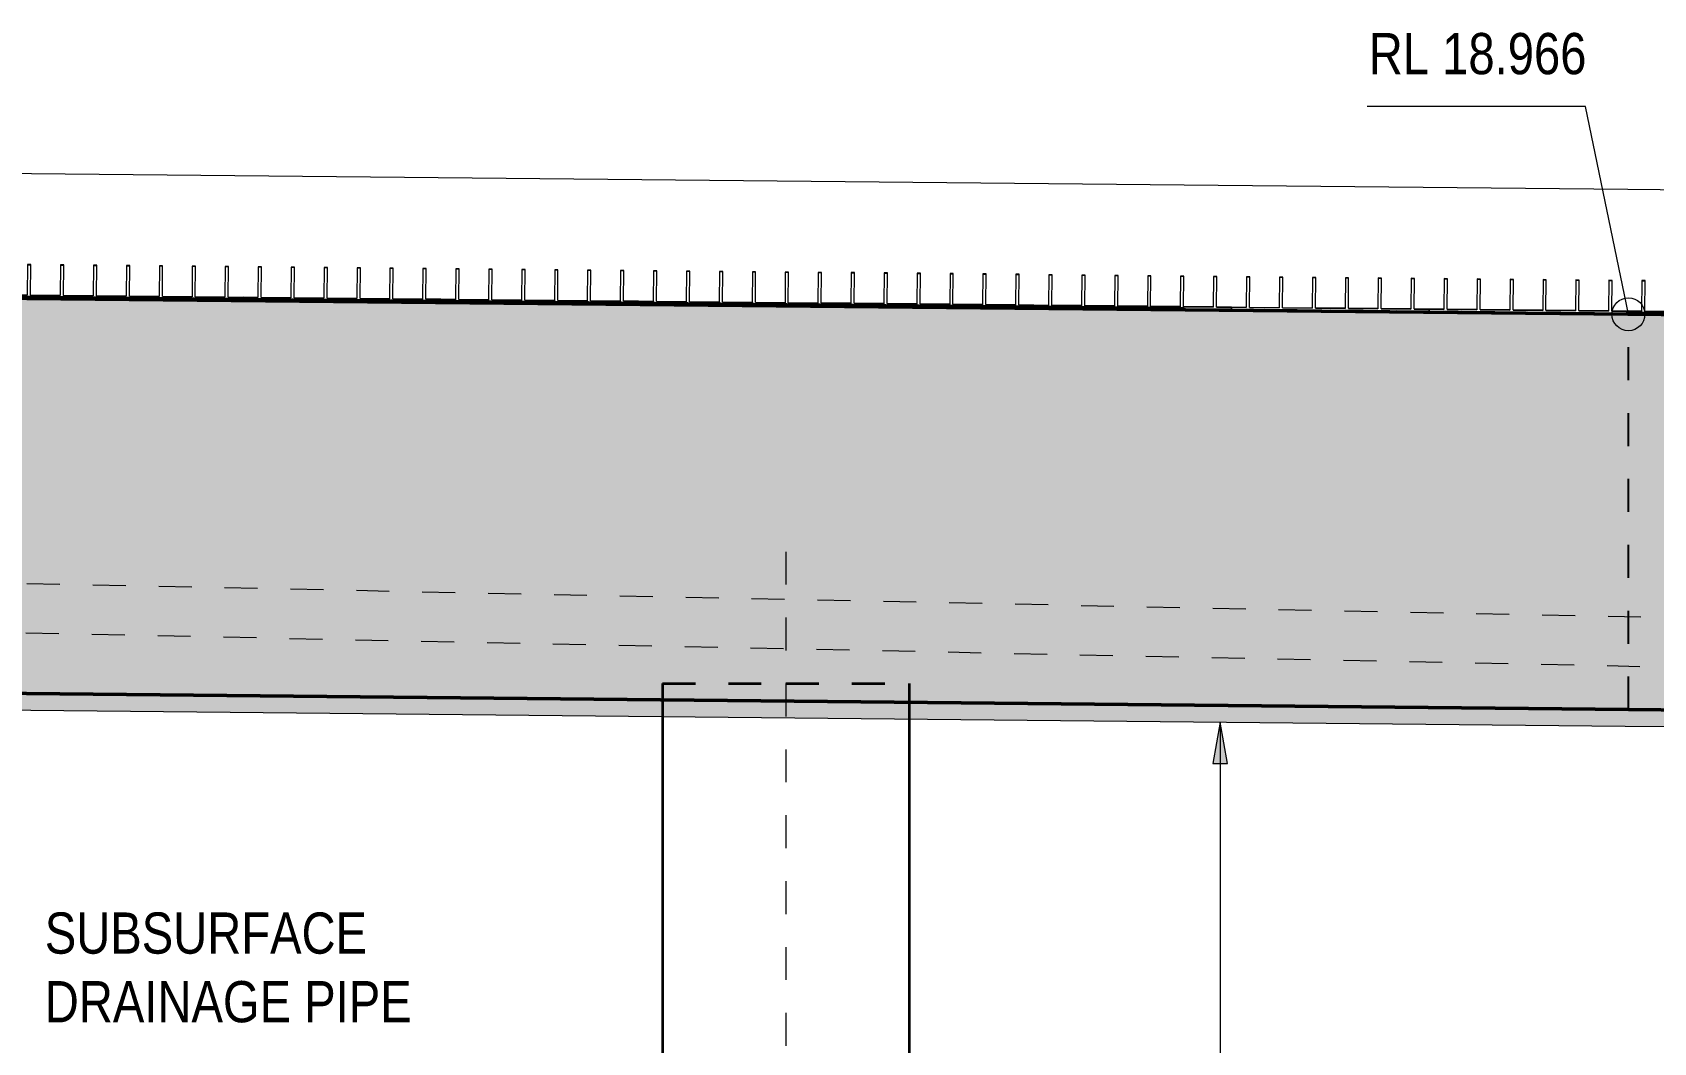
# Model space of a CAD drawing. Header units: metres. Extents: x 1652 to 1736, y -584 to 21.
# Drawn here: x 1715.254 to 1720.175, y 16.755 to 19.822 of the extents above; entities that cross this region are included whole.
import ezdxf

# ---------------------------------------------------------------- set-up
doc = ezdxf.new("R2010")
doc.units = ezdxf.units.M
doc.linetypes.add('JacobsCenter', pattern=[0.015, 0.009, -0.0015, 0.003, -0.0015])
doc.linetypes.add('JacobsDash', pattern=[0.0045, 0.003, -0.0015])
for name, color, linetype, lineweight in [('BRIDGE-ABUTMENT-CONC', 7, 'Continuous', 50), ('BRIDGE-FRAMING-LINE-18-HID', 7, 'JacobsDash', 18), ('D-BDGE', 7, 'Continuous', 13), ('D-BDGE-FLOOR', 7, 'Continuous', 50), ('D-BDGE-FNDN-LINES-18-HID', 7, 'JacobsDash', 18), ('D-BDGE-FNDN-PILE-CONC', 7, 'Continuous', 50), ('D-BDGE-FRAMING', 7, 'Continuous', 50), ('D-BDGE-LINE', 7, 'Continuous', 9), ('D-ENHA-ANNO-TEXT', 7, 'Continuous', 9), ('D-ENHA-TEXT', 7, 'Continuous', 9)]:
    doc.layers.add(name, color=color, linetype=linetype, lineweight=lineweight)
doc.styles.add('Arial Narrow_1', font='ARIALN.TTF', dxfattribs={"height": 0.125})

# ---------------------------------------------------------------- blocks, each defined once
blk = doc.blocks.new('01_SFO_FRP_Pile_CastInPlace_CS - CAST-IN-PLACE PILE - 0750-V7-DRG-2871071 - ABUTMENT A CONCRETE ELEVATION')
at = {"layer": 'D-BDGE-FNDN-LINES-18-HID', "lineweight": 35}
for p, q in [((1673.4452, 17.845), (1673.4452, 17.7951)), ((1673.4452, 17.845), (1673.8201, 17.845)), ((1673.4452, 17.845), (1673.8201, 17.845)), ((1673.8201, 17.845), (1674.1952, 17.845)), ((1673.8203, 17.845), (1674.1952, 17.845)), ((1674.1952, 17.7876), (1674.1952, 17.845))]:
    blk.add_line(p, q, dxfattribs=at)
at = {"layer": 'D-BDGE-FNDN-PILE-CONC', "lineweight": 35}
for p, q in [((1673.4452, 17.795), (1673.4452, 14.5698)), ((1674.1952, 14.5696), (1674.1952, 17.7876))]:
    blk.add_line(p, q, dxfattribs=at)
blk = doc.blocks.new('07_STR_DPS_PermadecPanel - 07_STR_DPS_PermadecPanel-V22-DRG-2871071 - ABUTMENT A CONCRETE ELEVATION')
at = {"layer": 'BRIDGE-FRAMING-LINE-18-HID', "color": 9, "lineweight": 13, "true_color": 0xc3c3c3}
for p, q in [((1676.418, 19.0677), (1676.428, 19.0676)), ((1676.518, 19.0667), (1676.528, 19.0666)), ((1676.618, 19.0657), (1676.628, 19.0656)), ((1676.718, 19.0648), (1676.728, 19.0647)), ((1676.818, 19.0638), (1676.828, 19.0637)), ((1676.918, 19.0628), (1676.928, 19.0627)), ((1676.372, 18.9692), (1676.372, 18.9695)), ((1676.372, 18.9695), (1676.372, 18.9692)), ((1676.972, 18.9632), (1676.372, 18.9692)), ((1676.3721, 18.9752), (1676.4171, 18.9748)), ((1676.417, 18.9751), (1676.4171, 18.9748)), ((1676.4171, 18.9748), (1676.4171, 18.975)), ((1676.427, 18.975), (1676.427, 18.9747)), ((1676.4271, 18.9749), (1676.427, 18.9747)), ((1676.427, 18.9747), (1676.517, 18.9738)), ((1676.517, 18.9741), (1676.517, 18.9738)), ((1676.517, 18.9738), (1676.517, 18.974)), ((1676.527, 18.974), (1676.527, 18.9737)), ((1676.527, 18.9739), (1676.527, 18.9737)), ((1676.527, 18.9737), (1676.617, 18.9728)), ((1676.617, 18.9731), (1676.617, 18.9728)), ((1676.617, 18.9728), (1676.617, 18.973)), ((1676.627, 18.973), (1676.627, 18.9727)), ((1676.627, 18.9729), (1676.627, 18.9727)), ((1676.627, 18.9727), (1676.717, 18.9718)), ((1676.717, 18.9721), (1676.717, 18.9718)), ((1676.717, 18.9718), (1676.717, 18.972)), ((1676.727, 18.972), (1676.727, 18.9717)), ((1676.727, 18.9719), (1676.727, 18.9717)), ((1676.727, 18.9717), (1676.817, 18.9708)), ((1676.817, 18.9711), (1676.817, 18.9708)), ((1676.817, 18.9708), (1676.817, 18.971)), ((1676.827, 18.971), (1676.827, 18.9707)), ((1676.827, 18.9709), (1676.827, 18.9707)), ((1676.827, 18.9707), (1676.917, 18.9698)), ((1676.917, 18.9701), (1676.917, 18.9698)), ((1676.917, 18.9698), (1676.917, 18.97)), ((1676.927, 18.97), (1676.927, 18.9697)), ((1676.927, 18.9699), (1676.927, 18.9697)), ((1676.927, 18.9697), (1676.972, 18.9692)), ((1676.972, 18.9632), (1676.9719, 18.9635)), ((1676.972, 18.9635), (1676.972, 18.9632))]:
    blk.add_line(p, q, dxfattribs=at)
at = {"layer": 'D-BDGE-FRAMING', "color": 9, "lineweight": 13, "true_color": 0xc3c3c3}
for p, q in [((1676.418, 19.0681), (1676.417, 18.9751)), ((1676.428, 19.068), (1676.418, 19.0681)), ((1676.427, 18.975), (1676.428, 19.068)), ((1676.518, 19.0671), (1676.517, 18.9741)), ((1676.528, 19.067), (1676.518, 19.0671)), ((1676.527, 18.974), (1676.528, 19.067)), ((1676.6179, 19.0661), (1676.617, 18.9731)), ((1676.6279, 19.066), (1676.6179, 19.0661)), ((1676.627, 18.973), (1676.6279, 19.066)), ((1676.7179, 19.0651), (1676.717, 18.9721)), ((1676.7279, 19.065), (1676.7179, 19.0651)), ((1676.727, 18.972), (1676.7279, 19.065)), ((1676.8179, 19.0641), (1676.817, 18.9711)), ((1676.8279, 19.064), (1676.8179, 19.0641)), ((1676.827, 18.971), (1676.8279, 19.064)), ((1676.9179, 19.0631), (1676.917, 18.9701)), ((1676.9279, 19.063), (1676.9179, 19.0631)), ((1676.927, 18.97), (1676.9279, 19.063)), ((1676.417, 18.9751), (1676.372, 18.9755)), ((1676.372, 18.9755), (1676.372, 18.9695)), ((1676.372, 18.9695), (1676.9719, 18.9635)), ((1676.517, 18.9741), (1676.427, 18.975)), ((1676.617, 18.9731), (1676.527, 18.974)), ((1676.717, 18.9721), (1676.627, 18.973)), ((1676.817, 18.9711), (1676.727, 18.972)), ((1676.917, 18.9701), (1676.827, 18.971)), ((1676.972, 18.9695), (1676.927, 18.97)), ((1676.9719, 18.9635), (1676.972, 18.9695))]:
    blk.add_line(p, q, dxfattribs=at)
blk = doc.blocks.new('07_STR_DPS_PermadecPanel - 07_STR_DPS_PermadecPanel-5973127-DRG-2871071 - ABUTMENT A CONCRETE ELEVATION')
at = {"layer": 'BRIDGE-FRAMING-LINE-18-HID', "color": 9, "lineweight": 13, "true_color": 0xc3c3c3}
for p, q in [((1675.218, 19.0797), (1675.228, 19.0796)), ((1675.318, 19.0787), (1675.328, 19.0786)), ((1675.418, 19.0777), (1675.428, 19.0776)), ((1675.518, 19.0767), (1675.528, 19.0766)), ((1675.618, 19.0757), (1675.628, 19.0756)), ((1675.718, 19.0747), (1675.728, 19.0746)), ((1675.172, 18.9815), (1675.1721, 18.9812)), ((1675.1721, 18.9872), (1675.2171, 18.9867)), ((1675.1721, 18.9812), (1675.1721, 18.9814)), ((1675.772, 18.9752), (1675.1721, 18.9812)), ((1675.2171, 18.9867), (1675.2171, 18.987)), ((1675.2171, 18.987), (1675.2171, 18.9867)), ((1675.2271, 18.9869), (1675.2271, 18.9866)), ((1675.2271, 18.9869), (1675.2271, 18.9866)), ((1675.2271, 18.9866), (1675.3171, 18.9857)), ((1675.3171, 18.9857), (1675.3171, 18.986)), ((1675.3171, 18.986), (1675.3171, 18.9857)), ((1675.3271, 18.9859), (1675.3271, 18.9856)), ((1675.3271, 18.9859), (1675.3271, 18.9856)), ((1675.3271, 18.9856), (1675.4171, 18.9847)), ((1675.4171, 18.9847), (1675.4171, 18.985)), ((1675.4171, 18.985), (1675.4171, 18.9847)), ((1675.4271, 18.9849), (1675.4271, 18.9846)), ((1675.4271, 18.9849), (1675.4271, 18.9846)), ((1675.4271, 18.9846), (1675.5171, 18.9837)), ((1675.5171, 18.9841), (1675.5171, 18.9837)), ((1675.5171, 18.9837), (1675.5171, 18.984)), ((1675.5271, 18.984), (1675.5271, 18.9836)), ((1675.5271, 18.9839), (1675.5271, 18.9836)), ((1675.5271, 18.9836), (1675.6171, 18.9827)), ((1675.6171, 18.9831), (1675.6171, 18.9827)), ((1675.6171, 18.9827), (1675.6171, 18.983)), ((1675.6271, 18.983), (1675.6271, 18.9826)), ((1675.6271, 18.9829), (1675.6271, 18.9826)), ((1675.6271, 18.9826), (1675.7171, 18.9817)), ((1675.7171, 18.9821), (1675.7171, 18.9817)), ((1675.7171, 18.9817), (1675.7171, 18.982)), ((1675.7271, 18.982), (1675.7271, 18.9816)), ((1675.7271, 18.9819), (1675.7271, 18.9816)), ((1675.7271, 18.9816), (1675.7721, 18.9812)), ((1675.772, 18.9755), (1675.772, 18.9752)), ((1675.772, 18.9752), (1675.772, 18.9755))]:
    blk.add_line(p, q, dxfattribs=at)
at = {"layer": 'D-BDGE-FRAMING', "color": 9, "lineweight": 13, "true_color": 0xc3c3c3}
for p, q in [((1675.218, 19.08), (1675.2171, 18.987)), ((1675.228, 19.0799), (1675.218, 19.08)), ((1675.2271, 18.9869), (1675.228, 19.0799)), ((1675.318, 19.079), (1675.3171, 18.986)), ((1675.328, 19.0789), (1675.318, 19.079)), ((1675.3271, 18.9859), (1675.328, 19.0789)), ((1675.418, 19.078), (1675.4171, 18.985)), ((1675.428, 19.0779), (1675.418, 19.078)), ((1675.4271, 18.9849), (1675.428, 19.0779)), ((1675.518, 19.077), (1675.5171, 18.9841)), ((1675.528, 19.0769), (1675.518, 19.077)), ((1675.5271, 18.984), (1675.528, 19.0769)), ((1675.618, 19.0761), (1675.6171, 18.9831)), ((1675.628, 19.076), (1675.618, 19.0761)), ((1675.6271, 18.983), (1675.628, 19.076)), ((1675.718, 19.0751), (1675.7171, 18.9821)), ((1675.728, 19.075), (1675.718, 19.0751)), ((1675.7271, 18.982), (1675.728, 19.075)), ((1675.1721, 18.9875), (1675.172, 18.9815)), ((1675.2171, 18.987), (1675.1721, 18.9875)), ((1675.3171, 18.986), (1675.2271, 18.9869)), ((1675.4171, 18.985), (1675.3271, 18.9859)), ((1675.5171, 18.9841), (1675.4271, 18.9849)), ((1675.6171, 18.9831), (1675.5271, 18.984)), ((1675.7171, 18.9821), (1675.6271, 18.983)), ((1675.7721, 18.9815), (1675.7271, 18.982)), ((1675.772, 18.9755), (1675.7721, 18.9815))]:
    blk.add_line(p, q, dxfattribs=at)
blk = doc.blocks.new('07_STR_DPS_PermadecPanel - 07_STR_DPS_PermadecPanel-V23-DRG-2871071 - ABUTMENT A CONCRETE ELEVATION')
at = {"layer": 'BRIDGE-FRAMING-LINE-18-HID', "color": 9, "lineweight": 13, "true_color": 0xc3c3c3}
for p, q in [((1674.6181, 19.0857), (1674.6281, 19.0856)), ((1674.7181, 19.0847), (1674.7281, 19.0846)), ((1674.8181, 19.0837), (1674.8281, 19.0836)), ((1674.9181, 19.0828), (1674.9281, 19.0827)), ((1675.018, 19.0818), (1675.028, 19.0817)), ((1675.118, 19.0808), (1675.128, 19.0807)), ((1674.5721, 18.9932), (1674.6171, 18.9927)), ((1674.5721, 18.9878), (1674.5721, 18.9875)), ((1674.5721, 18.9872), (1674.5721, 18.9875)), ((1674.5721, 18.9875), (1674.5721, 18.9872)), ((1675.1002, 18.9819), (1674.5721, 18.9872)), ((1674.6171, 18.9931), (1674.6171, 18.9927)), ((1674.6171, 18.9927), (1674.6171, 18.993)), ((1674.6271, 18.993), (1674.6271, 18.9926)), ((1674.6271, 18.9929), (1674.6271, 18.9926)), ((1674.6271, 18.9926), (1674.7171, 18.9917)), ((1674.7171, 18.9921), (1674.7171, 18.9917)), ((1674.7171, 18.9917), (1674.7171, 18.992)), ((1674.7271, 18.992), (1674.7271, 18.9916)), ((1674.7271, 18.9919), (1674.7271, 18.9916)), ((1674.7271, 18.9916), (1674.8171, 18.9908)), ((1674.8171, 18.9911), (1674.8171, 18.9908)), ((1674.8171, 18.9908), (1674.8171, 18.991)), ((1674.8271, 18.991), (1674.8271, 18.9907)), ((1674.8271, 18.9909), (1674.8271, 18.9907)), ((1674.8271, 18.9907), (1674.9171, 18.9898)), ((1674.9171, 18.9901), (1674.9171, 18.9898)), ((1674.9171, 18.9898), (1674.9171, 18.99)), ((1674.9271, 18.99), (1674.9271, 18.9897)), ((1674.9271, 18.9899), (1674.9271, 18.9897)), ((1674.9271, 18.9897), (1675.0171, 18.9888)), ((1675.0171, 18.9891), (1675.0171, 18.9888)), ((1675.0171, 18.9888), (1675.0171, 18.989)), ((1675.0271, 18.989), (1675.0271, 18.9887)), ((1675.0271, 18.9889), (1675.0271, 18.9887)), ((1675.0271, 18.9887), (1675.1171, 18.9878)), ((1675.1171, 18.9878), (1675.1171, 18.9881)), ((1675.1171, 18.9881), (1675.1171, 18.9878)), ((1675.1271, 18.988), (1675.1271, 18.9877)), ((1675.1271, 18.988), (1675.1271, 18.9877)), ((1675.1271, 18.9877), (1675.1721, 18.9872)), ((1675.1721, 18.9812), (1675.1295, 18.9816)), ((1675.1721, 18.9812), (1675.172, 18.9815)), ((1675.1721, 18.9814), (1675.1721, 18.9812))]:
    blk.add_line(p, q, dxfattribs=at)
at = {"layer": 'D-BDGE-FRAMING', "color": 9, "lineweight": 13, "true_color": 0xc3c3c3}
for p, q in [((1674.618, 19.0861), (1674.6171, 18.9931)), ((1674.628, 19.086), (1674.618, 19.0861)), ((1674.6271, 18.993), (1674.628, 19.086)), ((1674.718, 19.0851), (1674.7171, 18.9921)), ((1674.728, 19.085), (1674.718, 19.0851)), ((1674.7271, 18.992), (1674.728, 19.085)), ((1674.818, 19.0841), (1674.8171, 18.9911)), ((1674.828, 19.084), (1674.818, 19.0841)), ((1674.8271, 18.991), (1674.828, 19.084)), ((1674.918, 19.0831), (1674.9171, 18.9901)), ((1674.928, 19.083), (1674.918, 19.0831)), ((1674.9271, 18.99), (1674.928, 19.083)), ((1675.018, 19.0821), (1675.0171, 18.9891)), ((1675.028, 19.082), (1675.018, 19.0821)), ((1675.0271, 18.989), (1675.028, 19.082)), ((1675.118, 19.0811), (1675.1171, 18.9881)), ((1675.128, 19.081), (1675.118, 19.0811)), ((1675.1271, 18.988), (1675.128, 19.081)), ((1674.6171, 18.9931), (1674.5721, 18.9935)), ((1674.5721, 18.9935), (1674.5721, 18.9878)), ((1674.5721, 18.9875), (1675.172, 18.9815)), ((1674.7171, 18.9921), (1674.6271, 18.993)), ((1674.8171, 18.9911), (1674.7271, 18.992)), ((1674.9171, 18.9901), (1674.8271, 18.991)), ((1675.0171, 18.9891), (1674.9271, 18.99)), ((1675.1171, 18.9881), (1675.0271, 18.989)), ((1675.1721, 18.9875), (1675.1271, 18.988)), ((1675.172, 18.9815), (1675.1721, 18.9875))]:
    blk.add_line(p, q, dxfattribs=at)
blk = doc.blocks.new('07_STR_DPS_PermadecPanel - 07_STR_DPS_PermadecPanel-5973128-DRG-2871071 - ABUTMENT A CONCRETE ELEVATION')
at = {"layer": 'BRIDGE-FRAMING-LINE-18-HID', "color": 9, "lineweight": 13, "true_color": 0xc3c3c3}
for p, q in [((1674.0181, 19.092), (1674.0281, 19.0919)), ((1674.1181, 19.091), (1674.1281, 19.0909)), ((1674.2181, 19.09), (1674.2281, 19.0899)), ((1674.3181, 19.0891), (1674.3281, 19.089)), ((1674.4181, 19.0881), (1674.4281, 19.088)), ((1674.5181, 19.0871), (1674.5281, 19.087)), ((1673.9722, 18.9995), (1674.0172, 18.999)), ((1674.0172, 18.9994), (1674.0172, 18.999)), ((1674.0172, 18.999), (1674.0172, 18.9993)), ((1674.0271, 18.9993), (1674.0272, 18.9989)), ((1674.0272, 18.9992), (1674.0272, 18.9989)), ((1674.0272, 18.9989), (1674.1172, 18.998)), ((1674.1171, 18.9984), (1674.1172, 18.998)), ((1674.1172, 18.998), (1674.1172, 18.9983)), ((1674.1271, 18.9983), (1674.1272, 18.9979)), ((1674.1272, 18.9982), (1674.1272, 18.9979)), ((1674.1272, 18.9979), (1674.2172, 18.9971)), ((1674.2171, 18.9974), (1674.2172, 18.9971)), ((1674.2172, 18.9971), (1674.2172, 18.9973)), ((1674.2271, 18.9973), (1674.2272, 18.997)), ((1674.2272, 18.9972), (1674.2272, 18.997)), ((1674.2272, 18.997), (1674.3172, 18.9961)), ((1674.3171, 18.9964), (1674.3172, 18.9961)), ((1674.3172, 18.9961), (1674.3172, 18.9963)), ((1674.3271, 18.9963), (1674.3272, 18.996)), ((1674.3272, 18.9962), (1674.3272, 18.996)), ((1674.3272, 18.996), (1674.4172, 18.9951)), ((1674.4171, 18.9954), (1674.4172, 18.9951)), ((1674.4172, 18.9951), (1674.4172, 18.9953)), ((1674.4271, 18.9953), (1674.4272, 18.995)), ((1674.4272, 18.9952), (1674.4272, 18.995)), ((1674.4272, 18.995), (1674.5171, 18.9941)), ((1674.5171, 18.9944), (1674.5171, 18.9941)), ((1674.5171, 18.9941), (1674.5172, 18.9943)), ((1674.5271, 18.9943), (1674.5271, 18.994)), ((1674.5272, 18.9942), (1674.5271, 18.994)), ((1673.9721, 18.9938), (1673.9721, 18.9935)), ((1674.572, 18.9875), (1673.9721, 18.9935)), ((1674.5271, 18.994), (1674.5721, 18.9935)), ((1674.5721, 18.9875), (1674.5721, 18.9878))]:
    blk.add_line(p, q, dxfattribs=at)
at = {"layer": 'D-BDGE-FRAMING', "color": 9, "lineweight": 13, "true_color": 0xc3c3c3}
for p, q in [((1674.0181, 19.0924), (1674.0172, 18.9994)), ((1674.0281, 19.0923), (1674.0181, 19.0924)), ((1674.0271, 18.9993), (1674.0281, 19.0923)), ((1674.1181, 19.0914), (1674.1171, 18.9984)), ((1674.1281, 19.0913), (1674.1181, 19.0914)), ((1674.1271, 18.9983), (1674.1281, 19.0913)), ((1674.2181, 19.0904), (1674.2171, 18.9974)), ((1674.2281, 19.0903), (1674.2181, 19.0904)), ((1674.2271, 18.9973), (1674.2281, 19.0903)), ((1674.3181, 19.0894), (1674.3171, 18.9964)), ((1674.3281, 19.0893), (1674.3181, 19.0894)), ((1674.3271, 18.9963), (1674.3281, 19.0893)), ((1674.4181, 19.0884), (1674.4171, 18.9954)), ((1674.4281, 19.0883), (1674.4181, 19.0884)), ((1674.4271, 18.9953), (1674.4281, 19.0883)), ((1674.5181, 19.0874), (1674.5171, 18.9944)), ((1674.5281, 19.0873), (1674.5181, 19.0874)), ((1674.5271, 18.9943), (1674.5281, 19.0873)), ((1673.9722, 18.9998), (1673.9721, 18.9938)), ((1674.0172, 18.9994), (1673.9722, 18.9998)), ((1674.1171, 18.9984), (1674.0271, 18.9993)), ((1674.2171, 18.9974), (1674.1271, 18.9983)), ((1674.3171, 18.9964), (1674.2271, 18.9973)), ((1674.4171, 18.9954), (1674.3271, 18.9963)), ((1674.5171, 18.9944), (1674.4271, 18.9953)), ((1674.5721, 18.9938), (1674.5271, 18.9943)), ((1673.9721, 18.9938), (1674.5721, 18.9878)), ((1674.5721, 18.9878), (1674.5721, 18.9938))]:
    blk.add_line(p, q, dxfattribs=at)
blk = doc.blocks.new('07_STR_DPS_PermadecPanel - 07_STR_DPS_PermadecPanel-V24-DRG-2871071 - ABUTMENT A CONCRETE ELEVATION')
at = {"layer": 'BRIDGE-FRAMING-LINE-18-HID', "color": 9, "lineweight": 13, "true_color": 0xc3c3c3}
for p, q in [((1673.4181, 19.0976), (1673.4281, 19.0975)), ((1673.5181, 19.0966), (1673.5281, 19.0965)), ((1673.6181, 19.0956), (1673.6281, 19.0955)), ((1673.7181, 19.0947), (1673.7281, 19.0946)), ((1673.8181, 19.0937), (1673.8281, 19.0936)), ((1673.9181, 19.0927), (1673.9281, 19.0926)), ((1673.3721, 18.9991), (1673.3721, 18.9994)), ((1673.3721, 18.9994), (1673.3721, 18.9991)), ((1673.9721, 18.9931), (1673.3721, 18.9991)), ((1673.3722, 19.0051), (1673.4172, 19.0046)), ((1673.4172, 19.005), (1673.4172, 19.0046)), ((1673.4172, 19.0046), (1673.4172, 19.0049)), ((1673.4272, 19.0049), (1673.4272, 19.0045)), ((1673.4272, 19.0048), (1673.4272, 19.0045)), ((1673.4272, 19.0045), (1673.5172, 19.0036)), ((1673.5172, 19.004), (1673.5172, 19.0036)), ((1673.5172, 19.0036), (1673.5172, 19.0039)), ((1673.5272, 19.0039), (1673.5272, 19.0035)), ((1673.5272, 19.0038), (1673.5272, 19.0035)), ((1673.5272, 19.0035), (1673.6172, 19.0027)), ((1673.6172, 19.003), (1673.6172, 19.0027)), ((1673.6172, 19.0027), (1673.6172, 19.0029)), ((1673.6272, 19.0029), (1673.6272, 19.0026)), ((1673.6272, 19.0028), (1673.6272, 19.0026)), ((1673.6272, 19.0026), (1673.7172, 19.0017)), ((1673.7172, 19.002), (1673.7172, 19.0017)), ((1673.7172, 19.0017), (1673.7172, 19.0019)), ((1673.7272, 19.0019), (1673.7272, 19.0016)), ((1673.7272, 19.0018), (1673.7272, 19.0016)), ((1673.7272, 19.0016), (1673.8172, 19.0007)), ((1673.8172, 19.001), (1673.8172, 19.0007)), ((1673.8172, 19.0007), (1673.8172, 19.0009)), ((1673.8272, 19.0009), (1673.8272, 19.0006)), ((1673.8272, 19.0008), (1673.8272, 19.0006)), ((1673.8272, 19.0006), (1673.9172, 18.9997)), ((1673.9172, 18.9997), (1673.9172, 19)), ((1673.9172, 19), (1673.9172, 18.9997)), ((1673.9272, 18.9999), (1673.9272, 18.9996)), ((1673.9272, 18.9999), (1673.9272, 18.9996)), ((1673.9272, 18.9996), (1673.9722, 18.9991)), ((1673.9721, 18.9934), (1673.9721, 18.9938)), ((1673.9721, 18.9934), (1673.9721, 18.9931)), ((1673.9721, 18.9931), (1673.9721, 18.9934))]:
    blk.add_line(p, q, dxfattribs=at)
at = {"layer": 'D-BDGE-FRAMING', "color": 9, "lineweight": 13, "true_color": 0xc3c3c3}
for p, q in [((1673.4181, 19.098), (1673.4172, 19.005)), ((1673.4281, 19.0979), (1673.4181, 19.098)), ((1673.4272, 19.0049), (1673.4281, 19.0979)), ((1673.5181, 19.097), (1673.5172, 19.004)), ((1673.5281, 19.0969), (1673.5181, 19.097)), ((1673.5272, 19.0039), (1673.5281, 19.0969)), ((1673.6181, 19.096), (1673.6172, 19.003)), ((1673.6281, 19.0959), (1673.6181, 19.096)), ((1673.6272, 19.0029), (1673.6281, 19.0959)), ((1673.7181, 19.095), (1673.7172, 19.002)), ((1673.7281, 19.0949), (1673.7181, 19.095)), ((1673.7272, 19.0019), (1673.7281, 19.0949)), ((1673.8181, 19.094), (1673.8172, 19.001)), ((1673.8281, 19.0939), (1673.8181, 19.094)), ((1673.8272, 19.0009), (1673.8281, 19.0939)), ((1673.9181, 19.093), (1673.9172, 19)), ((1673.9281, 19.0929), (1673.9181, 19.093)), ((1673.9272, 18.9999), (1673.9281, 19.0929)), ((1673.3722, 19.0054), (1673.3721, 18.9994)), ((1673.3721, 18.9994), (1673.9721, 18.9934)), ((1673.4172, 19.005), (1673.3722, 19.0054)), ((1673.5172, 19.004), (1673.4272, 19.0049)), ((1673.6172, 19.003), (1673.5272, 19.0039)), ((1673.7172, 19.002), (1673.6272, 19.0029)), ((1673.8172, 19.001), (1673.7272, 19.0019)), ((1673.9172, 19), (1673.8272, 19.0009)), ((1673.9722, 18.9994), (1673.9272, 18.9999)), ((1673.9721, 18.9938), (1673.9722, 18.9994))]:
    blk.add_line(p, q, dxfattribs=at)
blk = doc.blocks.new('07_STR_DPS_PermadecPanel - 07_STR_DPS_PermadecPanel-5973129-DRG-2871071 - ABUTMENT A CONCRETE ELEVATION')
at = {"layer": 'BRIDGE-FRAMING-LINE-18-HID', "color": 9, "lineweight": 13, "true_color": 0xc3c3c3}
for p, q in [((1672.8182, 19.1036), (1672.8282, 19.1035)), ((1672.9182, 19.1026), (1672.9282, 19.1025)), ((1673.0181, 19.1016), (1673.0281, 19.1015)), ((1673.1181, 19.1006), (1673.1281, 19.1005)), ((1673.2181, 19.0996), (1673.2281, 19.0995)), ((1673.3181, 19.0986), (1673.3281, 19.0985)), ((1672.7722, 19.0111), (1672.8172, 19.0106)), ((1672.7722, 19.0054), (1672.7722, 19.0051)), ((1672.7722, 19.0051), (1672.7722, 19.0053)), ((1673.3721, 18.9991), (1672.7722, 19.0051)), ((1672.8172, 19.0106), (1672.8172, 19.0109)), ((1672.8172, 19.0109), (1672.8172, 19.0106)), ((1672.8272, 19.0108), (1672.8272, 19.0105)), ((1672.8272, 19.0108), (1672.8272, 19.0105)), ((1672.8272, 19.0105), (1672.9172, 19.0096)), ((1672.9172, 19.0096), (1672.9172, 19.0099)), ((1672.9172, 19.0099), (1672.9172, 19.0096)), ((1672.9272, 19.0098), (1672.9272, 19.0095)), ((1672.9272, 19.0098), (1672.9272, 19.0095)), ((1672.9272, 19.0095), (1673.0172, 19.0086)), ((1673.0172, 19.009), (1673.0172, 19.0086)), ((1673.0172, 19.0086), (1673.0172, 19.0089)), ((1673.0272, 19.0089), (1673.0272, 19.0085)), ((1673.0272, 19.0088), (1673.0272, 19.0085)), ((1673.0272, 19.0085), (1673.1172, 19.0076)), ((1673.1172, 19.008), (1673.1172, 19.0076)), ((1673.1172, 19.0076), (1673.1172, 19.0079)), ((1673.1272, 19.0079), (1673.1272, 19.0075)), ((1673.1272, 19.0078), (1673.1272, 19.0075)), ((1673.1272, 19.0075), (1673.2172, 19.0066)), ((1673.2172, 19.007), (1673.2172, 19.0066)), ((1673.2172, 19.0066), (1673.2172, 19.0069)), ((1673.2272, 19.0069), (1673.2272, 19.0065)), ((1673.2272, 19.0068), (1673.2272, 19.0065)), ((1673.2272, 19.0065), (1673.3172, 19.0056)), ((1673.3172, 19.006), (1673.3172, 19.0056)), ((1673.3172, 19.0056), (1673.3172, 19.0059)), ((1673.3272, 19.0059), (1673.3272, 19.0055)), ((1673.3272, 19.0058), (1673.3272, 19.0055)), ((1673.3272, 19.0055), (1673.3722, 19.0051)), ((1673.3721, 18.9994), (1673.3721, 18.9991)), ((1673.3721, 18.9991), (1673.3721, 18.9994))]:
    blk.add_line(p, q, dxfattribs=at)
at = {"layer": 'D-BDGE-FRAMING', "color": 9, "lineweight": 13, "true_color": 0xc3c3c3}
for p, q in [((1672.8181, 19.1039), (1672.8172, 19.0109)), ((1672.8281, 19.1038), (1672.8181, 19.1039)), ((1672.8272, 19.0108), (1672.8281, 19.1038)), ((1672.9181, 19.1029), (1672.9172, 19.0099)), ((1672.9281, 19.1028), (1672.9181, 19.1029)), ((1672.9272, 19.0098), (1672.9281, 19.1028)), ((1673.0181, 19.1019), (1673.0172, 19.009)), ((1673.0281, 19.1018), (1673.0181, 19.1019)), ((1673.0272, 19.0089), (1673.0281, 19.1018)), ((1673.1181, 19.101), (1673.1172, 19.008)), ((1673.1281, 19.1009), (1673.1181, 19.101)), ((1673.1272, 19.0079), (1673.1281, 19.1009)), ((1673.2181, 19.1), (1673.2172, 19.007)), ((1673.2281, 19.0999), (1673.2181, 19.1)), ((1673.2272, 19.0069), (1673.2281, 19.0999)), ((1673.3181, 19.099), (1673.3172, 19.006)), ((1673.3281, 19.0989), (1673.3181, 19.099)), ((1673.3272, 19.0059), (1673.3281, 19.0989)), ((1672.8172, 19.0109), (1672.7722, 19.0114)), ((1672.7722, 19.0114), (1672.7722, 19.0055)), ((1672.7722, 19.0054), (1673.3721, 18.9994)), ((1672.9172, 19.0099), (1672.8272, 19.0108)), ((1673.0172, 19.009), (1672.9272, 19.0098)), ((1673.1172, 19.008), (1673.0272, 19.0089)), ((1673.2172, 19.007), (1673.1272, 19.0079)), ((1673.3172, 19.006), (1673.2272, 19.0069)), ((1673.3722, 19.0054), (1673.3272, 19.0059)), ((1673.3721, 18.9994), (1673.3722, 19.0054))]:
    blk.add_line(p, q, dxfattribs=at)
blk = doc.blocks.new('07_STR_DPS_PermadecPanel - 07_STR_DPS_PermadecPanel-V25-DRG-2871071 - ABUTMENT A CONCRETE ELEVATION')
at = {"layer": 'BRIDGE-FRAMING-LINE-18-HID', "color": 9, "lineweight": 13, "true_color": 0xc3c3c3}
for p, q in [((1672.2182, 19.1096), (1672.2282, 19.1095)), ((1672.3182, 19.1086), (1672.3282, 19.1085)), ((1672.4182, 19.1076), (1672.4282, 19.1075)), ((1672.5182, 19.1067), (1672.5282, 19.1066)), ((1672.6182, 19.1057), (1672.6282, 19.1056)), ((1672.7182, 19.1047), (1672.7282, 19.1046)), ((1672.1722, 19.0114), (1672.1722, 19.0111)), ((1672.1722, 19.0111), (1672.1722, 19.0113)), ((1672.7722, 19.0051), (1672.1722, 19.0111)), ((1672.1723, 19.0171), (1672.2173, 19.0166)), ((1672.2172, 19.017), (1672.2173, 19.0166)), ((1672.2173, 19.0166), (1672.2173, 19.0169)), ((1672.2272, 19.0169), (1672.2273, 19.0165)), ((1672.2273, 19.0168), (1672.2273, 19.0165)), ((1672.2273, 19.0165), (1672.3173, 19.0156)), ((1672.3172, 19.016), (1672.3173, 19.0156)), ((1672.3173, 19.0156), (1672.3173, 19.0159)), ((1672.3272, 19.0159), (1672.3273, 19.0155)), ((1672.3273, 19.0158), (1672.3273, 19.0155)), ((1672.3273, 19.0155), (1672.4173, 19.0147)), ((1672.4172, 19.015), (1672.4173, 19.0147)), ((1672.4173, 19.0147), (1672.4173, 19.0149)), ((1672.4272, 19.0149), (1672.4273, 19.0146)), ((1672.4273, 19.0148), (1672.4273, 19.0146)), ((1672.4273, 19.0146), (1672.5172, 19.0137)), ((1672.5172, 19.014), (1672.5172, 19.0137)), ((1672.5172, 19.0137), (1672.5173, 19.0139)), ((1672.5272, 19.0139), (1672.5272, 19.0136)), ((1672.5273, 19.0138), (1672.5272, 19.0136)), ((1672.5272, 19.0136), (1672.6172, 19.0127)), ((1672.6172, 19.0127), (1672.6172, 19.013)), ((1672.6172, 19.013), (1672.6172, 19.0127)), ((1672.6272, 19.0129), (1672.6272, 19.0126)), ((1672.6272, 19.0129), (1672.6272, 19.0126)), ((1672.6272, 19.0126), (1672.7172, 19.0117)), ((1672.7172, 19.0117), (1672.7172, 19.012)), ((1672.7172, 19.012), (1672.7172, 19.0117)), ((1672.7272, 19.0119), (1672.7272, 19.0116)), ((1672.7272, 19.0119), (1672.7272, 19.0116)), ((1672.7272, 19.0116), (1672.7722, 19.0111)), ((1672.7722, 19.0051), (1672.7722, 19.0055)), ((1672.7722, 19.0053), (1672.7722, 19.0051))]:
    blk.add_line(p, q, dxfattribs=at)
at = {"layer": 'D-BDGE-FRAMING', "color": 9, "lineweight": 13, "true_color": 0xc3c3c3}
for p, q in [((1672.2182, 19.11), (1672.2172, 19.017)), ((1672.2282, 19.1099), (1672.2182, 19.11)), ((1672.2272, 19.0169), (1672.2282, 19.1099)), ((1672.3182, 19.109), (1672.3172, 19.016)), ((1672.3282, 19.1089), (1672.3182, 19.109)), ((1672.3272, 19.0159), (1672.3282, 19.1089)), ((1672.4182, 19.108), (1672.4172, 19.015)), ((1672.4282, 19.1079), (1672.4182, 19.108)), ((1672.4272, 19.0149), (1672.4282, 19.1079)), ((1672.5182, 19.107), (1672.5172, 19.014)), ((1672.5282, 19.1069), (1672.5182, 19.107)), ((1672.5272, 19.0139), (1672.5282, 19.1069)), ((1672.6181, 19.106), (1672.6172, 19.013)), ((1672.6281, 19.1059), (1672.6181, 19.106)), ((1672.6272, 19.0129), (1672.6281, 19.1059)), ((1672.7181, 19.105), (1672.7172, 19.012)), ((1672.7281, 19.1049), (1672.7181, 19.105)), ((1672.7272, 19.0119), (1672.7281, 19.1049)), ((1672.2172, 19.017), (1672.1722, 19.0174)), ((1672.1722, 19.0174), (1672.1722, 19.0114)), ((1672.1722, 19.0114), (1672.7722, 19.0055)), ((1672.3172, 19.016), (1672.2272, 19.0169)), ((1672.4172, 19.015), (1672.3272, 19.0159)), ((1672.5172, 19.014), (1672.4272, 19.0149)), ((1672.6172, 19.013), (1672.5272, 19.0139)), ((1672.7172, 19.012), (1672.6272, 19.0129)), ((1672.7722, 19.0115), (1672.7272, 19.0119)), ((1672.7722, 19.0055), (1672.7722, 19.0115))]:
    blk.add_line(p, q, dxfattribs=at)
blk = doc.blocks.new('07_STR_DPS_PermadecPanel - 07_STR_DPS_PermadecPanel-V26-DRG-2871071 - ABUTMENT A CONCRETE ELEVATION')
at = {"layer": 'BRIDGE-FRAMING-LINE-18-HID', "color": 9, "lineweight": 13, "true_color": 0xc3c3c3}
for p, q in [((1671.6182, 19.1155), (1671.6282, 19.1154)), ((1671.7182, 19.1145), (1671.7282, 19.1144)), ((1671.8182, 19.1135), (1671.8282, 19.1134)), ((1671.9182, 19.1126), (1671.9282, 19.1125)), ((1672.0182, 19.1116), (1672.0282, 19.1115)), ((1672.1182, 19.1106), (1672.1282, 19.1105)), ((1671.5722, 19.0173), (1671.5722, 19.017)), ((1671.5722, 19.017), (1671.5722, 19.0172)), ((1672.1722, 19.011), (1671.5722, 19.017)), ((1671.5723, 19.023), (1671.6173, 19.0225)), ((1671.6173, 19.0229), (1671.6173, 19.0225)), ((1671.6173, 19.0225), (1671.6173, 19.0228)), ((1671.6273, 19.0228), (1671.6273, 19.0224)), ((1671.6273, 19.0227), (1671.6273, 19.0224)), ((1671.6273, 19.0224), (1671.7173, 19.0215)), ((1671.7173, 19.0219), (1671.7173, 19.0215)), ((1671.7173, 19.0215), (1671.7173, 19.0218)), ((1671.7273, 19.0218), (1671.7273, 19.0214)), ((1671.7273, 19.0217), (1671.7273, 19.0214)), ((1671.7273, 19.0214), (1671.8173, 19.0206)), ((1671.8173, 19.0209), (1671.8173, 19.0206)), ((1671.8173, 19.0206), (1671.8173, 19.0208)), ((1671.8273, 19.0208), (1671.8273, 19.0205)), ((1671.8273, 19.0207), (1671.8273, 19.0205)), ((1671.8273, 19.0205), (1671.9173, 19.0196)), ((1671.9173, 19.0199), (1671.9173, 19.0196)), ((1671.9173, 19.0196), (1671.9173, 19.0198)), ((1671.9273, 19.0198), (1671.9273, 19.0195)), ((1671.9273, 19.0197), (1671.9273, 19.0195)), ((1671.9273, 19.0195), (1672.0173, 19.0186)), ((1672.0173, 19.0186), (1672.0173, 19.0189)), ((1672.0173, 19.0189), (1672.0173, 19.0186)), ((1672.0272, 19.0188), (1672.0273, 19.0185)), ((1672.0273, 19.0188), (1672.0273, 19.0185)), ((1672.0273, 19.0185), (1672.1173, 19.0176)), ((1672.1172, 19.0179), (1672.1173, 19.0176)), ((1672.1173, 19.0176), (1672.1173, 19.0179)), ((1672.1272, 19.0178), (1672.1273, 19.0175)), ((1672.1273, 19.0178), (1672.1273, 19.0175)), ((1672.1273, 19.0175), (1672.1723, 19.017)), ((1672.1722, 19.011), (1672.1722, 19.0114)), ((1672.1722, 19.0113), (1672.1722, 19.011))]:
    blk.add_line(p, q, dxfattribs=at)
at = {"layer": 'D-BDGE-FRAMING', "color": 9, "lineweight": 13, "true_color": 0xc3c3c3}
for p, q in [((1671.6182, 19.1159), (1671.6173, 19.0229)), ((1671.6282, 19.1158), (1671.6182, 19.1159)), ((1671.6273, 19.0228), (1671.6282, 19.1158)), ((1671.7182, 19.1149), (1671.7173, 19.0219)), ((1671.7282, 19.1148), (1671.7182, 19.1149)), ((1671.7273, 19.0218), (1671.7282, 19.1148)), ((1671.8182, 19.1139), (1671.8173, 19.0209)), ((1671.8282, 19.1138), (1671.8182, 19.1139)), ((1671.8273, 19.0208), (1671.8282, 19.1138)), ((1671.9182, 19.1129), (1671.9173, 19.0199)), ((1671.9282, 19.1128), (1671.9182, 19.1129)), ((1671.9273, 19.0198), (1671.9282, 19.1128)), ((1672.0182, 19.1119), (1672.0173, 19.0189)), ((1672.0282, 19.1118), (1672.0182, 19.1119)), ((1672.0272, 19.0188), (1672.0282, 19.1118)), ((1672.1182, 19.1109), (1672.1172, 19.0179)), ((1672.1282, 19.1108), (1672.1182, 19.1109)), ((1672.1272, 19.0178), (1672.1282, 19.1108)), ((1671.5723, 19.0233), (1671.5722, 19.0173)), ((1671.5722, 19.0173), (1672.1722, 19.0114)), ((1671.6173, 19.0229), (1671.5723, 19.0233)), ((1671.7173, 19.0219), (1671.6273, 19.0228)), ((1671.8173, 19.0209), (1671.7273, 19.0218)), ((1671.9173, 19.0199), (1671.8273, 19.0208)), ((1672.0173, 19.0189), (1671.9273, 19.0198)), ((1672.1172, 19.0179), (1672.0272, 19.0188)), ((1672.1722, 19.0173), (1672.1272, 19.0178)), ((1672.1722, 19.0114), (1672.1722, 19.0173))]:
    blk.add_line(p, q, dxfattribs=at)
blk = doc.blocks.new('07_STR_DPS_PermadecPanel - 07_STR_DPS_PermadecPanel-V27-DRG-2871071 - ABUTMENT A CONCRETE ELEVATION')
at = {"layer": 'BRIDGE-FRAMING-LINE-18-HID', "color": 9, "lineweight": 13, "true_color": 0xc3c3c3}
for p, q in [((1671.0182, 19.1214), (1671.0282, 19.1213)), ((1671.1182, 19.1204), (1671.1282, 19.1203)), ((1671.2182, 19.1194), (1671.2282, 19.1193)), ((1671.3182, 19.1185), (1671.3282, 19.1184)), ((1671.4182, 19.1175), (1671.4282, 19.1174)), ((1671.5182, 19.1165), (1671.5282, 19.1164)), ((1670.9722, 19.0232), (1670.9723, 19.0229)), ((1670.9723, 19.0289), (1671.0173, 19.0284)), ((1670.9723, 19.0229), (1670.9723, 19.0232)), ((1671.5722, 19.0169), (1670.9723, 19.0229)), ((1671.0173, 19.0288), (1671.0173, 19.0284)), ((1671.0173, 19.0284), (1671.0173, 19.0287)), ((1671.0273, 19.0287), (1671.0273, 19.0283)), ((1671.0273, 19.0286), (1671.0273, 19.0283)), ((1671.0273, 19.0283), (1671.1173, 19.0274)), ((1671.1173, 19.0278), (1671.1173, 19.0274)), ((1671.1173, 19.0274), (1671.1173, 19.0277)), ((1671.1273, 19.0277), (1671.1273, 19.0273)), ((1671.1273, 19.0276), (1671.1273, 19.0273)), ((1671.1273, 19.0273), (1671.2173, 19.0265)), ((1671.2173, 19.0268), (1671.2173, 19.0265)), ((1671.2173, 19.0265), (1671.2173, 19.0267)), ((1671.2273, 19.0267), (1671.2273, 19.0264)), ((1671.2273, 19.0266), (1671.2273, 19.0264)), ((1671.2273, 19.0264), (1671.3173, 19.0255)), ((1671.3173, 19.0258), (1671.3173, 19.0255)), ((1671.3173, 19.0255), (1671.3173, 19.0257)), ((1671.3273, 19.0257), (1671.3273, 19.0254)), ((1671.3273, 19.0256), (1671.3273, 19.0254)), ((1671.3273, 19.0254), (1671.4173, 19.0245)), ((1671.4173, 19.0245), (1671.4173, 19.0248)), ((1671.4173, 19.0248), (1671.4173, 19.0245)), ((1671.4273, 19.0247), (1671.4273, 19.0244)), ((1671.4273, 19.0247), (1671.4273, 19.0244)), ((1671.4273, 19.0244), (1671.5173, 19.0235)), ((1671.5173, 19.0235), (1671.5173, 19.0238)), ((1671.5173, 19.0238), (1671.5173, 19.0235)), ((1671.5273, 19.0237), (1671.5273, 19.0234)), ((1671.5273, 19.0237), (1671.5273, 19.0234)), ((1671.5273, 19.0234), (1671.5723, 19.0229)), ((1671.5722, 19.0169), (1671.5722, 19.0173)), ((1671.5722, 19.0172), (1671.5722, 19.0169))]:
    blk.add_line(p, q, dxfattribs=at)
at = {"layer": 'D-BDGE-FRAMING', "color": 9, "lineweight": 13, "true_color": 0xc3c3c3}
for p, q in [((1671.0182, 19.1218), (1671.0173, 19.0288)), ((1671.0282, 19.1217), (1671.0182, 19.1218)), ((1671.0273, 19.0287), (1671.0282, 19.1217)), ((1671.1182, 19.1208), (1671.1173, 19.0278)), ((1671.1282, 19.1207), (1671.1182, 19.1208)), ((1671.1273, 19.0277), (1671.1282, 19.1207)), ((1671.2182, 19.1198), (1671.2173, 19.0268)), ((1671.2282, 19.1197), (1671.2182, 19.1198)), ((1671.2273, 19.0267), (1671.2282, 19.1197)), ((1671.3182, 19.1188), (1671.3173, 19.0258)), ((1671.3282, 19.1187), (1671.3182, 19.1188)), ((1671.3273, 19.0257), (1671.3282, 19.1187)), ((1671.4182, 19.1178), (1671.4173, 19.0248)), ((1671.4282, 19.1177), (1671.4182, 19.1178)), ((1671.4273, 19.0247), (1671.4282, 19.1177)), ((1671.5182, 19.1168), (1671.5173, 19.0238)), ((1671.5282, 19.1167), (1671.5182, 19.1168)), ((1671.5273, 19.0237), (1671.5282, 19.1167)), ((1670.9723, 19.0292), (1670.9722, 19.0233)), ((1670.9722, 19.0232), (1671.5722, 19.0173)), ((1671.0173, 19.0288), (1670.9723, 19.0292)), ((1671.1173, 19.0278), (1671.0273, 19.0287)), ((1671.2173, 19.0268), (1671.1273, 19.0277)), ((1671.3173, 19.0258), (1671.2273, 19.0267)), ((1671.4173, 19.0248), (1671.3273, 19.0257)), ((1671.5173, 19.0238), (1671.4273, 19.0247)), ((1671.5723, 19.0233), (1671.5273, 19.0237)), ((1671.5722, 19.0173), (1671.5723, 19.0233))]:
    blk.add_line(p, q, dxfattribs=at)
blk = doc.blocks.new('07_STR_DPS_PermadecPanel - 07_STR_DPS_PermadecPanel-7169531-DRG-2871071 - ABUTMENT A CONCRETE ELEVATION')
at = {"layer": 'BRIDGE-FRAMING-LINE-18-HID', "color": 9, "lineweight": 13, "true_color": 0xc3c3c3}
for p, q in [((1675.818, 19.0737), (1675.828, 19.0736)), ((1675.918, 19.0727), (1675.928, 19.0726)), ((1676.018, 19.0717), (1676.028, 19.0716)), ((1676.118, 19.0708), (1676.128, 19.0707)), ((1676.218, 19.0698), (1676.228, 19.0697)), ((1676.318, 19.0688), (1676.328, 19.0687)), ((1675.772, 18.9755), (1675.772, 18.9752)), ((1676.372, 18.9692), (1675.772, 18.9752)), ((1675.7721, 18.9812), (1675.8171, 18.9807)), ((1675.8171, 18.9811), (1675.8171, 18.9807)), ((1675.8171, 18.9807), (1675.8171, 18.981)), ((1675.8271, 18.981), (1675.8271, 18.9806)), ((1675.8271, 18.9809), (1675.8271, 18.9806)), ((1675.8271, 18.9806), (1675.9171, 18.9797)), ((1675.9171, 18.9801), (1675.9171, 18.9797)), ((1675.9171, 18.9797), (1675.9171, 18.98)), ((1675.9271, 18.98), (1675.9271, 18.9796)), ((1675.9271, 18.9799), (1675.9271, 18.9796)), ((1675.9271, 18.9796), (1676.0171, 18.9788)), ((1676.0171, 18.9791), (1676.0171, 18.9788)), ((1676.0171, 18.9788), (1676.0171, 18.979)), ((1676.0271, 18.979), (1676.0271, 18.9787)), ((1676.0271, 18.9789), (1676.0271, 18.9787)), ((1676.0271, 18.9787), (1676.1171, 18.9778)), ((1676.117, 18.9781), (1676.1171, 18.9778)), ((1676.1171, 18.9778), (1676.1171, 18.978)), ((1676.127, 18.978), (1676.1271, 18.9777)), ((1676.1271, 18.9779), (1676.1271, 18.9777)), ((1676.1271, 18.9777), (1676.2171, 18.9768)), ((1676.217, 18.9771), (1676.2171, 18.9768)), ((1676.2171, 18.9768), (1676.2171, 18.977)), ((1676.227, 18.977), (1676.2271, 18.9767)), ((1676.2271, 18.9769), (1676.2271, 18.9767)), ((1676.2271, 18.9767), (1676.3171, 18.9758)), ((1676.317, 18.9761), (1676.3171, 18.9758)), ((1676.3171, 18.9758), (1676.3171, 18.9761)), ((1676.327, 18.976), (1676.3271, 18.9757)), ((1676.3271, 18.976), (1676.3271, 18.9757)), ((1676.3271, 18.9757), (1676.3721, 18.9752)), ((1676.372, 18.9692), (1676.372, 18.9695))]:
    blk.add_line(p, q, dxfattribs=at)
at = {"layer": 'D-BDGE-FRAMING', "color": 9, "lineweight": 13, "true_color": 0xc3c3c3}
for p, q in [((1675.818, 19.0741), (1675.8171, 18.9811)), ((1675.828, 19.074), (1675.818, 19.0741)), ((1675.8271, 18.981), (1675.828, 19.074)), ((1675.918, 19.0731), (1675.9171, 18.9801)), ((1675.928, 19.073), (1675.918, 19.0731)), ((1675.9271, 18.98), (1675.928, 19.073)), ((1676.018, 19.0721), (1676.0171, 18.9791)), ((1676.028, 19.072), (1676.018, 19.0721)), ((1676.0271, 18.979), (1676.028, 19.072)), ((1676.118, 19.0711), (1676.117, 18.9781)), ((1676.128, 19.071), (1676.118, 19.0711)), ((1676.127, 18.978), (1676.128, 19.071)), ((1676.218, 19.0701), (1676.217, 18.9771)), ((1676.228, 19.07), (1676.218, 19.0701)), ((1676.227, 18.977), (1676.228, 19.07)), ((1676.318, 19.0691), (1676.317, 18.9761)), ((1676.328, 19.069), (1676.318, 19.0691)), ((1676.327, 18.976), (1676.328, 19.069)), ((1675.7721, 18.9815), (1675.772, 18.9755)), ((1675.8171, 18.9811), (1675.7721, 18.9815)), ((1675.9171, 18.9801), (1675.8271, 18.981)), ((1676.0171, 18.9791), (1675.9271, 18.98)), ((1676.117, 18.9781), (1676.0271, 18.979)), ((1676.217, 18.9771), (1676.127, 18.978)), ((1676.317, 18.9761), (1676.227, 18.977)), ((1676.372, 18.9755), (1676.327, 18.976)), ((1676.372, 18.9695), (1676.372, 18.9755))]:
    blk.add_line(p, q, dxfattribs=at)

msp = doc.modelspace()

# ---------------------------------------------------------------- hatches: boundary and pattern name
at = {"layer": 'BRIDGE-ABUTMENT-CONC', "true_color": 0xc0c0c0}
for points in [[(1720.0983, 17.7658), (1720.0984, 18.9659), (1709.6354, 19.07), (1709.6355, 17.8699), (1719.8932, 17.7679)], [(1733.3616, 17.6345), (1733.3615, 18.8345), (1720.0984, 18.966), (1720.0984, 17.7659), (1731.4087, 17.6538)]]:
    msp.add_hatch(color=9, dxfattribs=at).paths.add_polyline_path(points)
at = {"layer": 'D-BDGE-LINE'}
h = msp.add_hatch(dxfattribs=at)
h.set_pattern_fill('FP_2', color=256, style=0, pattern_type=2)
h.set_pattern_definition([(0, (1706.63115, 17.949), (0.4064, 0.1016), [0.01676, -0.28804, 0.01676, -0.28804, -1.626]), (0, (1706.63115, 17.949), (0.4064, 0.1016), [-0.6096, 0.01676, -0.59284, 0.01676, -0.28804, -0.7112]), (0, (1706.63115, 17.949), (0.4064, 0.1016), [-1.524, 0.01676, -0.18644, 0.01676, -0.49124]), (120, (1706.78415, 17.999), (-0.2911882, 0.30115272), [0.01676, -0.28804, 0.01676, -0.28804, -1.626]), (120, (1706.78415, 17.999), (-0.2911882, 0.30115272), [-0.6096, 0.01676, -0.59284, 0.01676, -0.28804, -0.7112]), (120, (1706.78415, 17.999), (-0.2911882, 0.30115272), [-1.524, 0.01676, -0.18644, 0.01676, -0.49124]), (240, (1706.83415, 18.203), (-0.1152118, -0.40275272), [0.01676, -0.28804, 0.01676, -0.28804, -1.626]), (240, (1706.83415, 18.203), (-0.1152118, -0.40275272), [-0.6096, 0.01676, -0.59284, 0.01676, -0.28804, -0.7112]), (240, (1706.83415, 18.203), (-0.1152118, -0.40275272), [-1.524, 0.01676, -0.18644, 0.01676, -0.49124])])
h.paths.add_polyline_path([(1733.4669, 17.5819), (1733.4664, 17.6319), (1713.1665, 17.8348), (1709.6354, 17.8699), (1701.6976, 17.7908), (1701.4704, 18.0135), (1700.5707, 18.0043), (1700.3479, 17.7773), (1697.7068, 17.751), (1697.7069, 17.701), (1700.3692, 17.7276), (1700.5919, 17.9547), (1701.4502, 17.9633), (1701.6774, 17.7406), (1709.6358, 17.8199), (1727.1565, 17.6452), (1733.4664, 17.5819)])
at = {"layer": 'D-ENHA-TEXT'}
msp.add_hatch(color=256, dxfattribs=at).paths.add_polyline_path([(1718.859, 17.7274), (1718.8369, 17.6024), (1718.881, 17.6024)])

# ---------------------------------------------------------------- linework, layer by layer
at = {"layer": 'BRIDGE-ABUTMENT-CONC'}
for p, q in [((1720.0985, 18.966), (1720.0984, 18.966)), ((1720.0986, 18.966), (1720.0985, 18.966)), ((1709.6355, 17.8699), (1720.0983, 17.7658)), ((1720.0983, 17.7658), (1720.0985, 17.7658)), ((1733.3616, 17.6345), (1720.0984, 17.7659))]:
    msp.add_line(p, q, dxfattribs=at)
at = {"layer": 'BRIDGE-FRAMING-LINE-18-HID', "color": 8, "true_color": 0x808080}
for p, q in [((1720.0985, 18.966), (1720.0984, 18.966)), ((1720.0986, 18.9659), (1720.0984, 18.9659)), ((1720.0986, 18.966), (1720.0996, 18.966)), ((1720.0996, 18.966), (1733.3615, 18.8345)), ((1720.0985, 17.7658), (1720.0984, 17.7658))]:
    msp.add_line(p, q, dxfattribs=at)
at = {"layer": 'D-BDGE', "lineweight": 50}
for p, q in [((1720.0984, 18.9659), (1709.6354, 19.07)), ((1709.6366, 19.0735), (1718.7498, 18.9829)), ((1709.6367, 19.07), (1720.0986, 18.9659)), ((1720.097, 18.966), (1709.6368, 19.07)), ((1720.0984, 18.966), (1733.3615, 18.8345))]:
    msp.add_line(p, q, dxfattribs=at)
at = {"layer": 'D-BDGE', "linetype": 'JacobsDash', "lineweight": 25}
for p, q in [((1720.0983, 17.7658), (1720.0984, 18.9659)), ((1720.0984, 17.7659), (1720.0984, 18.966)), ((1720.0985, 17.7658), (1720.0986, 18.9659)), ((1720.0986, 17.7659), (1720.0986, 18.966))]:
    msp.add_line(p, q, dxfattribs=at)
at = {"layer": 'D-BDGE', "color": 143, "linetype": 'JacobsDash', "lineweight": 18, "true_color": 0x78aac8}
for p, q in [((1709.6387, 18.2648), (1732.3612, 17.7935)), ((1709.6356, 18.1149), (1732.2112, 17.6466))]:
    msp.add_line(p, q, dxfattribs=at)
at = {"layer": 'D-BDGE', "linetype": 'JacobsCenter', "lineweight": 18}
msp.add_line((1717.5412, 18.2451), (1717.5412, 14.2765), dxfattribs=at)
at = {"layer": 'D-BDGE', "lineweight": 18}
for p, q in [((1720.089, 17.766), (1709.6358, 17.8699)), ((1709.6358, 17.8199), (1720.0885, 17.716)), ((1733.4669, 17.6319), (1720.089, 17.766)), ((1720.0885, 17.716), (1733.4669, 17.5819))]:
    msp.add_line(p, q, dxfattribs=at)
at = {"layer": 'D-BDGE', "lineweight": 50, "flags": 128}
msp.add_lwpolyline([(1720.0967, 18.9695), (1721.57, 18.9547), (1723.0433, 18.9399), (1724.5165, 18.9252), (1725.9898, 18.9104), (1727.4631, 18.8957), (1728.9364, 18.8809), (1730.4096, 18.8661), (1731.8829, 18.8514), (1733.3562, 18.8366)], dxfattribs=at)
at = {"layer": 'D-BDGE-FLOOR', "color": 252, "lineweight": 18, "true_color": 0x888888}
for p, q in [((1718.7498, 19.3579), (1709.6366, 19.4485)), ((1720.0967, 19.3445), (1718.7498, 19.3579)), ((1718.7498, 18.9829), (1720.0967, 18.9695)), ((1720.097, 18.966), (1718.7498, 18.9829))]:
    msp.add_line(p, q, dxfattribs=at)
at = {"layer": 'D-BDGE-FLOOR', "color": 252, "true_color": 0x888888}
for p, q in [((1720.097, 18.966), (1720.0967, 18.9695)), ((1720.0967, 18.9695), (1720.097, 18.966)), ((1720.0984, 18.966), (1720.097, 18.966))]:
    msp.add_line(p, q, dxfattribs=at)
at = {"layer": 'D-BDGE-FLOOR', "color": 252, "lineweight": 18, "true_color": 0x888888, "flags": 128}
msp.add_lwpolyline([(1733.3562, 19.2116), (1731.8829, 19.2264), (1730.4096, 19.2411), (1728.9364, 19.2559), (1727.4631, 19.2707), (1725.9898, 19.2854), (1724.5165, 19.3002), (1723.0433, 19.3149), (1721.57, 19.3297), (1720.0967, 19.3445)], dxfattribs=at)
at = {"layer": 'D-ENHA-ANNO-TEXT', "lineweight": 18}
for p, q in [((1719.9682, 19.5963), (1719.3055, 19.5963)), ((1720.0984, 18.9659), (1719.9682, 19.5963))]:
    msp.add_line(p, q, dxfattribs=at)
msp.add_circle((1720.0984, 18.9659), 0.05, dxfattribs=at)
at = {"layer": 'D-ENHA-TEXT'}
for p, q in [((1718.859, 17.7274), (1718.8369, 17.6024)), ((1718.881, 17.6024), (1718.859, 17.7274)), ((1718.859, 17.7274), (1718.859, 13.9007)), ((1718.8369, 17.6024), (1718.881, 17.6024))]:
    msp.add_line(p, q, dxfattribs=at)

# ---------------------------------------------------------------- block references
at = {"layer": 'BRIDGE-FRAMING-LINE-18-HID', "color": 9, "lineweight": 13, "true_color": 0xc3c3c3}
for name in ['07_STR_DPS_PermadecPanel - 07_STR_DPS_PermadecPanel-V27-DRG-2871071 - ABUTMENT A CONCRETE ELEVATION', '07_STR_DPS_PermadecPanel - 07_STR_DPS_PermadecPanel-V26-DRG-2871071 - ABUTMENT A CONCRETE ELEVATION', '07_STR_DPS_PermadecPanel - 07_STR_DPS_PermadecPanel-V25-DRG-2871071 - ABUTMENT A CONCRETE ELEVATION', '07_STR_DPS_PermadecPanel - 07_STR_DPS_PermadecPanel-5973129-DRG-2871071 - ABUTMENT A CONCRETE ELEVATION', '07_STR_DPS_PermadecPanel - 07_STR_DPS_PermadecPanel-V24-DRG-2871071 - ABUTMENT A CONCRETE ELEVATION', '07_STR_DPS_PermadecPanel - 07_STR_DPS_PermadecPanel-5973128-DRG-2871071 - ABUTMENT A CONCRETE ELEVATION', '07_STR_DPS_PermadecPanel - 07_STR_DPS_PermadecPanel-V23-DRG-2871071 - ABUTMENT A CONCRETE ELEVATION', '07_STR_DPS_PermadecPanel - 07_STR_DPS_PermadecPanel-5973127-DRG-2871071 - ABUTMENT A CONCRETE ELEVATION', '07_STR_DPS_PermadecPanel - 07_STR_DPS_PermadecPanel-7169531-DRG-2871071 - ABUTMENT A CONCRETE ELEVATION', '07_STR_DPS_PermadecPanel - 07_STR_DPS_PermadecPanel-V22-DRG-2871071 - ABUTMENT A CONCRETE ELEVATION']:
    msp.add_blockref(name, (43.7211, 0), dxfattribs=at)
at = {"layer": 'D-BDGE-FNDN-LINES-18-HID', "lineweight": 35}
msp.add_blockref('01_SFO_FRP_Pile_CastInPlace_CS - CAST-IN-PLACE PILE - 0750-V7-DRG-2871071 - ABUTMENT A CONCRETE ELEVATION', (43.7211, 0), dxfattribs=at)

# ---------------------------------------------------------------- texts
at = {"layer": 'D-ENHA-ANNO-TEXT', "lineweight": 18, "insert": (1719.3102, 19.8198), "char_height": 0.125, "attachment_point": 1, "style": 'Arial Narrow_1', "bg_fill": 3, "box_fill_scale": 1, "bg_fill_color": 256, "bg_fill_true_color": 13158600, "bg_fill_transparency": 0}
msp.add_mtext('RL 18.966', dxfattribs=at)
at = {"layer": 'D-ENHA-TEXT', "char_height": 0.125, "attachment_point": 1, "style": 'Arial Narrow_1', "bg_fill": 3, "box_fill_scale": 1, "bg_fill_color": 256, "bg_fill_transparency": 0}
for s, insert in [('SUBSURFACE ', (1715.2915, 17.1499)), ('DRAINAGE PIPE', (1715.2915, 16.9416))]:
    msp.add_mtext(s, dxfattribs=dict(at, insert=insert))

doc.saveas('drawing.dxf')
